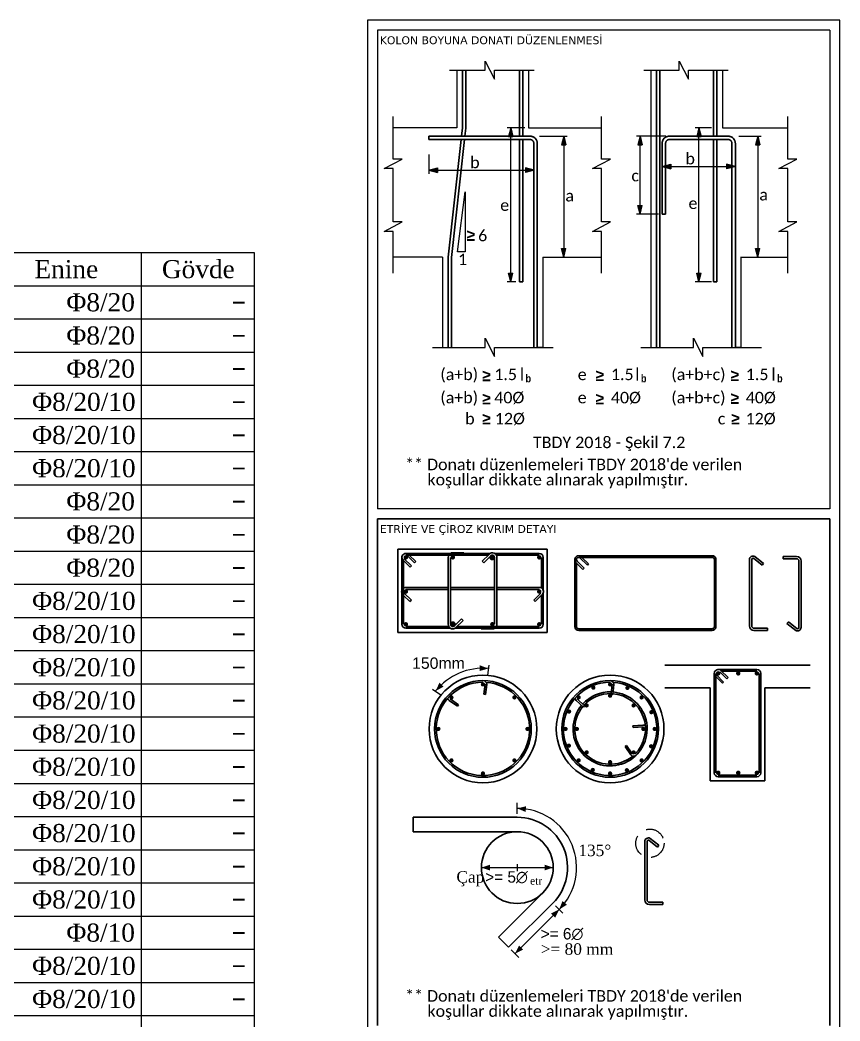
# Model space of a CAD drawing. Header units: millimetres. Extents: x 2232 to 85269, y -3593 to 5869.
# Drawn here: x 31099 to 31589, y -2194 to -1597 of the extents above; entities that cross this region are included whole.
import ezdxf

# ---------------------------------------------------------------- set-up
doc = ezdxf.new("R2010")
doc.units = ezdxf.units.MM
doc.linetypes.add('HIDDEN2', pattern=[18.75, 12.5, -6.25])
for name, color, linetype in [('Donatı Metraj Tablosu', 7, 'Continuous'), ('Kolon', 7, 'Continuous'), ('Standart', 7, 'Continuous')]:
    doc.layers.add(name, color=color, linetype=linetype)
doc.styles.add('abadi mt condensed lightbold_1_18', font='', dxfattribs={"height": 0.2})
doc.styles.add('arial_1_18', font='arial.ttf', dxfattribs={"height": 0.2})
doc.styles.add('calibri_1_18', font='calibri.ttf', dxfattribs={"height": 0.2})
doc.styles.add('mistral_1_18', font='MISTRAL.TTF', dxfattribs={"height": 0.2})
doc.styles.add('symbol_1_18', font='symbol.ttf', dxfattribs={"height": 0.2})
doc.styles.add('symbolbold_1_18', font='', dxfattribs={"height": 0.2})
doc.styles.add('times new roman_1_18', font='times.ttf', dxfattribs={"height": 0.2})
doc.styles.add('verdana_1_18', font='verdana.ttf', dxfattribs={"height": 0.2})
doc.styles.get('abadi mt condensed lightbold_1_18').set_extended_font_data('Abadi MT Condensed Light', bold=True)
doc.styles.get('symbolbold_1_18').set_extended_font_data('Symbol', bold=True)

# ---------------------------------------------------------------- blocks, each defined once
blk = doc.blocks.new('IDE212Entity7341')
at = {"layer": 'Donatı Metraj Tablosu', "color": 1, "linetype": 'Continuous', "lineweight": 5}
for points in [[(28798, 774.4), (29138, 774.4)], [(29108, 774.4), (29108, 0)], [(29138, 774.4), (29138, 0)], [(28798, 765.6), (29138, 765.6)], [(28798, 756.8), (29138, 756.8)], [(28798, 748), (29138, 748)], [(28798, 739.2), (29138, 739.2)], [(28798, 730.4), (29138, 730.4)], [(28798, 721.6), (29138, 721.6)], [(28798, 712.8), (29138, 712.8)], [(28798, 704), (29138, 704)], [(28798, 695.2), (29138, 695.2)], [(28798, 686.4), (29138, 686.4)], [(28798, 677.6), (29138, 677.6)], [(28798, 668.8), (29138, 668.8)], [(28798, 660), (29138, 660)], [(28798, 651.2), (29138, 651.2)], [(28798, 642.4), (29138, 642.4)], [(28798, 633.6), (29138, 633.6)], [(28798, 624.8), (29138, 624.8)], [(28798, 616), (29138, 616)], [(28798, 607.2), (29138, 607.2)], [(28798, 598.4), (29138, 598.4)], [(28798, 589.6), (29138, 589.6)], [(28798, 580.8), (29138, 580.8)], [(28798, 572), (29138, 572)]]:
    blk.add_lwpolyline(points, dxfattribs=at)
for s, style, p in [('Gövde', 'times new roman_1_18', (29113.54, 767.6)), ('Enine', 'times new roman_1_18', (29079.72, 767.6)), ('Φ8/20', 'times new roman_1_18', (29088.19, 758.8)), ('-', 'symbol_1_18', (29132.1, 758.8)), ('Φ8/20', 'times new roman_1_18', (29088.19, 750)), ('-', 'symbol_1_18', (29132.1, 750)), ('Φ8/20', 'times new roman_1_18', (29088.19, 741.2)), ('-', 'symbol_1_18', (29132.1, 741.2)), ('Φ8/20/10', 'times new roman_1_18', (29079.11, 732.4)), ('-', 'symbol_1_18', (29132.1, 732.4)), ('Φ8/20/10', 'times new roman_1_18', (29079.11, 723.6)), ('-', 'symbol_1_18', (29132.1, 723.6)), ('Φ8/20/10', 'times new roman_1_18', (29079.11, 714.8)), ('-', 'symbol_1_18', (29132.1, 714.8)), ('Φ8/20', 'times new roman_1_18', (29088.19, 706)), ('-', 'symbol_1_18', (29132.1, 706)), ('Φ8/20', 'times new roman_1_18', (29088.19, 697.2)), ('-', 'symbol_1_18', (29132.1, 697.2)), ('Φ8/20', 'times new roman_1_18', (29088.19, 688.4)), ('-', 'symbol_1_18', (29132.1, 688.4)), ('Φ8/20/10', 'times new roman_1_18', (29079.11, 679.6)), ('-', 'symbol_1_18', (29132.1, 679.6)), ('Φ8/20/10', 'times new roman_1_18', (29079.11, 670.8)), ('-', 'symbol_1_18', (29132.1, 670.8)), ('Φ8/20/10', 'times new roman_1_18', (29079.11, 662)), ('-', 'symbol_1_18', (29132.1, 662)), ('Φ8/20/10', 'times new roman_1_18', (29079.11, 653.2)), ('-', 'symbol_1_18', (29132.1, 653.2)), ('Φ8/20/10', 'times new roman_1_18', (29079.11, 644.4)), ('-', 'symbol_1_18', (29132.1, 644.4)), ('Φ8/20/10', 'times new roman_1_18', (29079.11, 635.6)), ('-', 'symbol_1_18', (29132.1, 635.6)), ('Φ8/20/10', 'times new roman_1_18', (29079.11, 626.8)), ('-', 'symbol_1_18', (29132.1, 626.8)), ('Φ8/20/10', 'times new roman_1_18', (29079.11, 618)), ('-', 'symbol_1_18', (29132.1, 618)), ('Φ8/20/10', 'times new roman_1_18', (29079.11, 609.2)), ('-', 'symbol_1_18', (29132.1, 609.2)), ('Φ8/20/10', 'times new roman_1_18', (29079.11, 600.4)), ('-', 'symbol_1_18', (29132.1, 600.4)), ('Φ8/10', 'times new roman_1_18', (29088.19, 591.6)), ('-', 'symbol_1_18', (29132.1, 591.6)), ('Φ8/20/10', 'times new roman_1_18', (29079.11, 582.8)), ('-', 'symbol_1_18', (29132.1, 582.8)), ('Φ8/20/10', 'times new roman_1_18', (29079.11, 574)), ('-', 'symbol_1_18', (29132.1, 574))]:
    blk.add_text(s, height=4.8, dxfattribs=dict(at, style=style)).set_placement(p)

msp = doc.modelspace()

# ---------------------------------------------------------------- hatches: boundary and pattern name
at = {"layer": 'Standart', "linetype": 'Continuous', "lineweight": 5}
for points in [[(31392.22, -1660.96), (31390.88, -1666.14), (31393.56, -1666.14)], [(31423.83, -1665.88), (31422.49, -1671.06), (31425.17, -1671.06)], [(31469.44, -1665.88), (31468.1, -1671.06), (31470.78, -1671.06)], [(31504.56, -1660.96), (31503.22, -1666.14), (31505.9, -1666.14)], [(31539.66, -1665.88), (31538.31, -1671.06), (31541, -1671.06)], [(31482.64, -1683.96), (31487.82, -1682.62), (31487.82, -1685.3)], [(31526.3, -1683.96), (31521.12, -1682.62), (31521.12, -1685.3)], [(31343.3, -1686.23), (31348.48, -1684.89), (31348.48, -1687.57)], [(31406.2, -1686.23), (31401.02, -1684.89), (31401.02, -1687.57)], [(31469.44, -1712.46), (31468.1, -1707.28), (31470.78, -1707.28)], [(31423.83, -1738.11), (31422.49, -1732.93), (31425.17, -1732.93)], [(31539.66, -1738.11), (31538.31, -1732.93), (31541, -1732.93)], [(31392.22, -1752.84), (31390.88, -1747.66), (31393.56, -1747.66)], [(31504.56, -1752.84), (31503.22, -1747.66), (31505.9, -1747.66)], [(31373.78, -1981.69), (31373.94, -1985.03), (31373.64, -1985.12)], [(31373.78, -1981.69), (31378.85, -1983.62), (31373.94, -1985.03)], [(31352.17, -1994.43), (31347.4, -1997.01), (31349.54, -1992.37)], [(31352.17, -1994.43), (31349.54, -1992.37), (31349.67, -1992.09)], [(31401.12, -2069.23), (31396.14, -2067.08), (31401.12, -2065.89)], [(31401.12, -2069.23), (31401.12, -2065.89), (31401.41, -2065.82)], [(31379.86, -2104.15), (31374.71, -2102.43), (31379.86, -2100.72)], [(31412.43, -2104.15), (31412.43, -2100.72), (31417.57, -2102.43)], [(31423.14, -2126.21), (31421.14, -2127.44), (31423.14, -2122.39)], [(31423.14, -2126.21), (31423.14, -2122.39), (31425.76, -2124.6)], [(31418.72, -2132.28), (31416.29, -2129.86), (31418.72, -2128.65)], [(31418.72, -2132.28), (31418.72, -2128.65), (31421.14, -2127.44)], [(31397.2, -2152.59), (31394.78, -2153.8), (31397.2, -2148.95)], [(31397.2, -2152.59), (31397.2, -2148.95), (31399.63, -2151.38)]]:
    msp.add_hatch(color=1, dxfattribs=at).paths.add_polyline_path(points)
at = {"layer": 'Standart', "linetype": 'Continuous', "lineweight": -3}
h = msp.add_hatch(color=159, dxfattribs=at)
edge = h.paths.add_edge_path(flags=0)
edge.add_arc((31329.64, -1917.28), 1.34, 0, 360)
h = msp.add_hatch(color=159, dxfattribs=at)
edge = h.paths.add_edge_path(flags=0)
edge.add_arc((31357.64, -1917.28), 1.34, 0, 360)
h = msp.add_hatch(color=159, dxfattribs=at)
edge = h.paths.add_edge_path(flags=0)
edge.add_arc((31381.26, -1917.28), 1.34, 0, 360)
h = msp.add_hatch(color=159, dxfattribs=at)
edge = h.paths.add_edge_path(flags=0)
edge.add_arc((31409.26, -1917.28), 1.34, 0, 360)
h = msp.add_hatch(color=159, dxfattribs=at)
edge = h.paths.add_edge_path(flags=0)
edge.add_arc((31329.64, -1937.7), 1.34, 0, 360)
h = msp.add_hatch(color=159, dxfattribs=at)
edge = h.paths.add_edge_path(flags=0)
edge.add_arc((31409.26, -1937.7), 1.34, 0, 360)
h = msp.add_hatch(color=159, dxfattribs=at)
edge = h.paths.add_edge_path(flags=0)
edge.add_arc((31329.64, -1957.23), 1.34, 0, 360)
h = msp.add_hatch(color=159, dxfattribs=at)
edge = h.paths.add_edge_path(flags=0)
edge.add_arc((31357.64, -1957.23), 1.34, 0, 360)
h = msp.add_hatch(color=159, dxfattribs=at)
edge = h.paths.add_edge_path(flags=0)
edge.add_arc((31381.26, -1957.23), 1.34, 0, 360)
h = msp.add_hatch(color=159, dxfattribs=at)
edge = h.paths.add_edge_path(flags=0)
edge.add_arc((31409.26, -1957.23), 1.34, 0, 360)
h = msp.add_hatch(color=159, dxfattribs=at)
edge = h.paths.add_edge_path(flags=0)
edge.add_arc((31516.07, -1986.51), 1.34, 0, 360)
h = msp.add_hatch(color=159, dxfattribs=at)
edge = h.paths.add_edge_path(flags=0)
edge.add_arc((31528.05, -1986.51), 1.34, 0, 360)
h = msp.add_hatch(color=159, dxfattribs=at)
edge = h.paths.add_edge_path(flags=0)
edge.add_arc((31539.15, -1986.51), 1.34, 0, 360)
h = msp.add_hatch(color=159, dxfattribs=at)
edge = h.paths.add_edge_path(flags=0)
edge.add_arc((31375.63, -1993.09), 1.27, 0, 360)
h = msp.add_hatch(color=159, dxfattribs=at)
edge = h.paths.add_edge_path(flags=0)
edge.add_arc((31441.56, -1995.04), 1.27, 0, 360)
h = msp.add_hatch(color=159, dxfattribs=at)
edge = h.paths.add_edge_path(flags=0)
edge.add_arc((31451.55, -1993.09), 1.27, 0, 360)
h = msp.add_hatch(color=159, dxfattribs=at)
edge = h.paths.add_edge_path(flags=0)
edge.add_arc((31461.9, -1995.19), 1.27, 0, 360)
h = msp.add_hatch(color=159, dxfattribs=at)
edge = h.paths.add_edge_path(flags=0)
edge.add_arc((31356.84, -2000.88), 1.27, 0, 360)
h = msp.add_hatch(color=159, dxfattribs=at)
edge = h.paths.add_edge_path(flags=0)
edge.add_arc((31394.43, -2000.88), 1.27, 0, 360)
h = msp.add_hatch(color=159, dxfattribs=at)
edge = h.paths.add_edge_path(flags=0)
edge.add_arc((31432.76, -2000.88), 1.27, 0, 360)
h = msp.add_hatch(color=159, dxfattribs=at)
edge = h.paths.add_edge_path(flags=0)
edge.add_arc((31451.55, -1999.84), 1.27, 0, 360)
h = msp.add_hatch(color=159, dxfattribs=at)
edge = h.paths.add_edge_path(flags=0)
edge.add_arc((31470.34, -2000.88), 1.27, 0, 360)
h = msp.add_hatch(color=159, dxfattribs=at)
edge = h.paths.add_edge_path(flags=0)
edge.add_arc((31437.53, -2005.65), 1.27, 0, 360)
h = msp.add_hatch(color=159, dxfattribs=at)
edge = h.paths.add_edge_path(flags=0)
edge.add_arc((31465.57, -2005.65), 1.27, 0, 360)
h = msp.add_hatch(color=159, dxfattribs=at)
edge = h.paths.add_edge_path(flags=0)
edge.add_arc((31427.07, -2009.32), 1.27, 0, 360)
h = msp.add_hatch(color=159, dxfattribs=at)
edge = h.paths.add_edge_path(flags=0)
edge.add_arc((31476.18, -2009.68), 1.27, 0, 360)
h = msp.add_hatch(color=159, dxfattribs=at)
edge = h.paths.add_edge_path(flags=0)
edge.add_arc((31349.05, -2019.67), 1.27, 0, 360)
h = msp.add_hatch(color=159, dxfattribs=at)
edge = h.paths.add_edge_path(flags=0)
edge.add_arc((31402.21, -2019.67), 1.27, 0, 360)
h = msp.add_hatch(color=159, dxfattribs=at)
edge = h.paths.add_edge_path(flags=0)
edge.add_arc((31424.97, -2019.67), 1.27, 0, 360)
h = msp.add_hatch(color=159, dxfattribs=at)
edge = h.paths.add_edge_path(flags=0)
edge.add_arc((31431.73, -2019.67), 1.27, 0, 360)
h = msp.add_hatch(color=159, dxfattribs=at)
edge = h.paths.add_edge_path(flags=0)
edge.add_arc((31471.38, -2019.67), 1.27, 0, 360)
h = msp.add_hatch(color=159, dxfattribs=at)
edge = h.paths.add_edge_path(flags=0)
edge.add_arc((31478.13, -2019.67), 1.27, 0, 360)
h = msp.add_hatch(color=159, dxfattribs=at)
edge = h.paths.add_edge_path(flags=0)
edge.add_arc((31426.92, -2029.66), 1.27, 0, 360)
h = msp.add_hatch(color=159, dxfattribs=at)
edge = h.paths.add_edge_path(flags=0)
edge.add_arc((31476.03, -2030.02), 1.27, 0, 360)
h = msp.add_hatch(color=159, dxfattribs=at)
edge = h.paths.add_edge_path(flags=0)
edge.add_arc((31437.53, -2033.69), 1.27, 0, 360)
h = msp.add_hatch(color=159, dxfattribs=at)
edge = h.paths.add_edge_path(flags=0)
edge.add_arc((31465.57, -2033.69), 1.27, 0, 360)
h = msp.add_hatch(color=159, dxfattribs=at)
edge = h.paths.add_edge_path(flags=0)
edge.add_arc((31356.84, -2038.46), 1.27, 0, 360)
h = msp.add_hatch(color=159, dxfattribs=at)
edge = h.paths.add_edge_path(flags=0)
edge.add_arc((31394.43, -2038.46), 1.27, 0, 360)
h = msp.add_hatch(color=159, dxfattribs=at)
edge = h.paths.add_edge_path(flags=0)
edge.add_arc((31432.76, -2038.46), 1.27, 0, 360)
h = msp.add_hatch(color=159, dxfattribs=at)
edge = h.paths.add_edge_path(flags=0)
edge.add_arc((31441.2, -2044.15), 1.27, 0, 360)
h = msp.add_hatch(color=159, dxfattribs=at)
edge = h.paths.add_edge_path(flags=0)
edge.add_arc((31451.55, -2039.49), 1.27, 0, 360)
h = msp.add_hatch(color=159, dxfattribs=at)
edge = h.paths.add_edge_path(flags=0)
edge.add_arc((31461.54, -2044.3), 1.27, 0, 360)
h = msp.add_hatch(color=159, dxfattribs=at)
edge = h.paths.add_edge_path(flags=0)
edge.add_arc((31470.34, -2038.46), 1.27, 0, 360)
h = msp.add_hatch(color=159, dxfattribs=at)
edge = h.paths.add_edge_path(flags=0)
edge.add_arc((31375.63, -2046.25), 1.27, 0, 360)
h = msp.add_hatch(color=159, dxfattribs=at)
edge = h.paths.add_edge_path(flags=0)
edge.add_arc((31451.55, -2046.25), 1.27, 0, 360)
h = msp.add_hatch(color=159, dxfattribs=at)
edge = h.paths.add_edge_path(flags=0)
edge.add_arc((31516.07, -2045.88), 1.34, 0, 360)
h = msp.add_hatch(color=159, dxfattribs=at)
edge = h.paths.add_edge_path(flags=0)
edge.add_arc((31528.05, -2045.88), 1.34, 0, 360)
h = msp.add_hatch(color=159, dxfattribs=at)
edge = h.paths.add_edge_path(flags=0)
edge.add_arc((31539.15, -2045.88), 1.34, 0, 360)

# ---------------------------------------------------------------- linework, layer by layer
at = {"layer": 'Kolon', "color": 33, "linetype": 'Continuous', "lineweight": -3}
for centre in [(31375.63, -2019.67), (31451.55, -2019.67)]:
    msp.add_circle(centre, 32.15, dxfattribs=at)
at = {"layer": 'Kolon', "color": 1, "linetype": 'Continuous', "lineweight": 5}
msp.add_arc((31375.63, -2019.67), 36.2, 84.89485, 141.24714, dxfattribs=at)
at = {"layer": 'Standart', "color": 250, "linetype": 'Continuous', "lineweight": 5}
for points in [[(31588.76, -1596.57), (31306.76, -1596.57)], [(31306.76, -1596.57), (31306.76, -3441)], [(31588.76, -3441), (31588.76, -1596.57)], [(31312.76, -1602.57), (31312.76, -1888.26)], [(31582.76, -1602.57), (31312.76, -1602.57)], [(31582.76, -1602.57), (31582.76, -1888.26)], [(31582.76, -1888.26), (31312.76, -1888.26)]]:
    msp.add_lwpolyline(points, dxfattribs=at)
at = {"layer": 'Standart', "color": 1, "linetype": 'Continuous', "lineweight": 5}
for points in [[(31376.97, -1626.45), (31376.97, -1621.05)], [(31376.97, -1621.05), (31382.59, -1631.85)], [(31492.79, -1626.45), (31492.79, -1621.05)], [(31492.79, -1621.05), (31498.42, -1631.85)], [(31355.76, -1626.45), (31376.97, -1626.45)], [(31382.59, -1631.85), (31382.59, -1626.45)], [(31382.59, -1626.45), (31406.23, -1626.45)], [(31471.59, -1626.45), (31492.79, -1626.45)], [(31498.42, -1631.85), (31498.42, -1626.45)], [(31498.42, -1626.45), (31522.06, -1626.45)], [(31322.06, -1679.59), (31322.06, -1654.14)], [(31446.35, -1679.59), (31446.35, -1654.14)], [(31557.68, -1679.59), (31557.68, -1654.14)], [(31400.7, -1660.96), (31390.07, -1660.96)], [(31392.22, -1660.96), (31390.88, -1666.14)], [(31390.88, -1666.14), (31393.56, -1666.14)], [(31392.22, -1752.84), (31392.22, -1660.96)], [(31392.22, -1660.96), (31393.56, -1666.14)], [(31409.45, -1665.88), (31425.97, -1665.88)], [(31423.83, -1665.88), (31422.49, -1671.06)], [(31423.83, -1665.88), (31423.83, -1738.11)], [(31423.83, -1665.88), (31425.17, -1671.06)], [(31484.78, -1665.88), (31467.3, -1665.88)], [(31469.44, -1665.88), (31468.1, -1671.06)], [(31469.44, -1712.46), (31469.44, -1665.88)], [(31469.44, -1665.88), (31470.78, -1671.06)], [(31512.11, -1660.96), (31502.41, -1660.96)], [(31504.56, -1660.96), (31503.22, -1666.14)], [(31503.22, -1666.14), (31505.9, -1666.14)], [(31504.56, -1752.84), (31504.56, -1660.96)], [(31504.56, -1660.96), (31505.9, -1666.14)], [(31528.45, -1665.88), (31541.8, -1665.88)], [(31539.66, -1665.88), (31538.31, -1671.06)], [(31539.66, -1665.88), (31539.66, -1738.11)], [(31539.66, -1665.88), (31541, -1671.06)], [(31408.04, -1672.31), (31408.04, -1688.37)], [(31422.49, -1671.06), (31425.17, -1671.06)], [(31468.1, -1671.06), (31470.78, -1671.06)], [(31482.64, -1672.31), (31482.64, -1686.1)], [(31526.3, -1672.31), (31526.3, -1686.1)], [(31538.31, -1671.06), (31541, -1671.06)], [(31343.3, -1676.88), (31343.3, -1688.37)], [(31316.66, -1685.21), (31327.46, -1679.59)], [(31327.46, -1679.59), (31322.06, -1679.59)], [(31440.95, -1685.21), (31451.75, -1679.59)], [(31451.75, -1679.59), (31446.35, -1679.59)], [(31482.64, -1683.96), (31487.82, -1682.62)], [(31482.64, -1683.96), (31526.3, -1683.96)], [(31482.64, -1683.96), (31487.82, -1685.3)], [(31487.82, -1682.62), (31487.82, -1685.3)], [(31526.3, -1683.96), (31521.12, -1682.62)], [(31521.12, -1682.62), (31521.12, -1685.3)], [(31526.3, -1683.96), (31521.12, -1685.3)], [(31552.28, -1685.21), (31563.08, -1679.59)], [(31563.08, -1679.59), (31557.68, -1679.59)], [(31322.06, -1685.21), (31316.66, -1685.21)], [(31322.06, -1717.09), (31322.06, -1685.21)], [(31343.3, -1686.23), (31348.48, -1684.89)], [(31343.3, -1686.23), (31406.2, -1686.23)], [(31343.3, -1686.23), (31348.48, -1687.57)], [(31348.48, -1684.89), (31348.48, -1687.57)], [(31406.2, -1686.23), (31401.02, -1684.89)], [(31401.02, -1684.89), (31401.02, -1687.57)], [(31406.2, -1686.23), (31401.02, -1687.57)], [(31446.35, -1685.21), (31440.95, -1685.21)], [(31446.35, -1717.09), (31446.35, -1685.21)], [(31557.68, -1685.21), (31552.28, -1685.21)], [(31557.68, -1717.09), (31557.68, -1685.21)], [(31469.44, -1712.46), (31468.1, -1707.28)], [(31468.1, -1707.28), (31470.78, -1707.28)], [(31469.44, -1712.46), (31470.78, -1707.28)], [(31480.5, -1712.46), (31467.3, -1712.46)], [(31316.66, -1722.71), (31327.46, -1717.09)], [(31327.46, -1717.09), (31322.06, -1717.09)], [(31440.95, -1722.71), (31451.75, -1717.09)], [(31451.75, -1717.09), (31446.35, -1717.09)], [(31552.28, -1722.71), (31563.08, -1717.09)], [(31563.08, -1717.09), (31557.68, -1717.09)], [(31322.06, -1722.71), (31316.66, -1722.71)], [(31322.06, -1747.68), (31322.06, -1722.71)], [(31446.35, -1722.71), (31440.95, -1722.71)], [(31446.35, -1747.68), (31446.35, -1722.71)], [(31557.68, -1722.71), (31552.28, -1722.71)], [(31557.68, -1747.68), (31557.68, -1722.71)], [(31413.56, -1738.11), (31425.97, -1738.11)], [(31423.83, -1738.11), (31422.49, -1732.93)], [(31422.49, -1732.93), (31425.17, -1732.93)], [(31423.83, -1738.11), (31425.17, -1732.93)], [(31529.38, -1738.11), (31541.8, -1738.11)], [(31539.66, -1738.11), (31538.31, -1732.93)], [(31538.31, -1732.93), (31541, -1732.93)], [(31539.66, -1738.11), (31541, -1732.93)], [(31392.22, -1752.84), (31390.88, -1747.66)], [(31390.88, -1747.66), (31393.56, -1747.66)], [(31392.22, -1752.84), (31393.56, -1747.66)], [(31504.56, -1752.84), (31503.22, -1747.66)], [(31503.22, -1747.66), (31505.9, -1747.66)], [(31504.56, -1752.84), (31505.9, -1747.66)], [(31395.18, -1752.84), (31390.07, -1752.84)], [(31512.11, -1752.84), (31502.41, -1752.84)], [(31345.47, -1791.94), (31376.97, -1791.94)], [(31376.97, -1791.94), (31376.97, -1786.54)], [(31376.97, -1786.54), (31382.59, -1797.34)], [(31382.59, -1797.34), (31382.59, -1791.94)], [(31382.59, -1791.94), (31417.59, -1791.94)], [(31411.41, -1791.94), (31408.04, -1791.94)], [(31469.87, -1791.94), (31501.36, -1791.94)], [(31501.36, -1791.94), (31501.36, -1786.54)], [(31501.36, -1786.54), (31506.99, -1797.34)], [(31506.99, -1797.34), (31506.99, -1791.94)], [(31506.99, -1791.94), (31541.99, -1791.94)], [(31529.67, -1791.94), (31526.3, -1791.94)], [(31379.07, -1981.54), (31378.43, -1987.58)], [(31345.56, -1995.85), (31350.51, -1999.36)], [(31396.14, -2070.29), (31396.14, -2063.86)], [(31374.71, -2102.43), (31417.57, -2102.43)], [(31396.14, -2100.29), (31396.14, -2104.58)], [(31418.87, -2125.16), (31423.42, -2129.71)], [(31421.14, -2127.44), (31394.78, -2153.8)], [(31392.5, -2151.53), (31397.05, -2156.07)]]:
    msp.add_lwpolyline(points, dxfattribs=at)
at = {"layer": 'Standart', "color": 5, "linetype": 'Continuous', "lineweight": 5}
for points in [[(31359.99, -1626.45), (31359.99, -1660.96)], [(31402.84, -1626.45), (31402.84, -1660.96)], [(31475.81, -1626.45), (31475.81, -1791.94)], [(31518.67, -1626.45), (31518.67, -1660.96)], [(31359.99, -1660.96), (31322.06, -1660.96)], [(31402.84, -1660.96), (31446.35, -1660.96)], [(31518.67, -1660.96), (31557.68, -1660.96)], [(31360.43, -1734.87), (31364.97, -1699.2)], [(31364.97, -1699.2), (31364.97, -1734.87)], [(31351.41, -1738.11), (31322.06, -1738.11)], [(31351.41, -1738.11), (31351.41, -1791.94)], [(31364.97, -1734.87), (31360.43, -1734.87)], [(31411.41, -1738.11), (31411.41, -1791.94)], [(31411.41, -1738.11), (31446.35, -1738.11)], [(31529.67, -1738.11), (31529.67, -1791.94)], [(31529.67, -1738.11), (31557.68, -1738.11)]]:
    msp.add_lwpolyline(points, dxfattribs=at)
at = {"layer": 'Standart', "color": 159, "linetype": 'Continuous', "lineweight": -3}
for points in [[(31363.36, -1626.45), (31363.36, -1660.96)], [(31365.38, -1626.45), (31365.38, -1661.08)], [(31397.45, -1626.45), (31397.45, -1665.88)], [(31399.47, -1626.45), (31399.47, -1665.88)], [(31399.47, -1626.45), (31399.47, -1665.88)], [(31479.18, -1791.94), (31479.18, -1626.45)], [(31479.18, -1626.45), (31479.18, -1791.94)], [(31481.21, -1791.94), (31481.21, -1626.45)], [(31513.27, -1626.45), (31513.27, -1665.88)], [(31515.3, -1626.45), (31515.3, -1665.88)], [(31343.3, -1665.88), (31403.75, -1665.88)], [(31363.36, -1660.96), (31362.81, -1665.88)], [(31365.38, -1661.08), (31364.85, -1665.88)], [(31403.75, -1665.88), (31404.09, -1665.89)], [(31404.09, -1665.89), (31404.42, -1665.93)], [(31404.42, -1665.93), (31404.75, -1666)], [(31404.75, -1666), (31405.08, -1666.09)], [(31405.08, -1666.09), (31405.39, -1666.21)], [(31405.39, -1666.21), (31405.7, -1666.35)], [(31405.7, -1666.35), (31405.99, -1666.51)], [(31405.99, -1666.51), (31406.27, -1666.7)], [(31406.27, -1666.7), (31406.54, -1666.91)], [(31484.14, -1666.91), (31484.41, -1666.7)], [(31484.41, -1666.7), (31484.69, -1666.51)], [(31484.69, -1666.51), (31484.98, -1666.35)], [(31484.98, -1666.35), (31485.29, -1666.21)], [(31485.29, -1666.21), (31485.6, -1666.09)], [(31485.6, -1666.09), (31485.93, -1666)], [(31485.93, -1666), (31486.26, -1665.93)], [(31486.26, -1665.93), (31486.59, -1665.89)], [(31486.59, -1665.89), (31486.93, -1665.88)], [(31486.93, -1665.88), (31522.01, -1665.88)], [(31522.01, -1665.88), (31522.35, -1665.89)], [(31522.35, -1665.89), (31522.68, -1665.93)], [(31522.68, -1665.93), (31523.01, -1666)], [(31523.01, -1666), (31523.34, -1666.09)], [(31523.34, -1666.09), (31523.65, -1666.21)], [(31523.65, -1666.21), (31523.96, -1666.35)], [(31523.96, -1666.35), (31524.25, -1666.51)], [(31524.25, -1666.51), (31524.53, -1666.7)], [(31524.53, -1666.7), (31524.8, -1666.91)], [(31343.3, -1667.9), (31403.75, -1667.9)], [(31362.59, -1667.9), (31354.79, -1738.11)], [(31364.62, -1667.9), (31356.81, -1738.22)], [(31397.45, -1752.84), (31397.45, -1667.9)], [(31399.47, -1752.84), (31399.47, -1667.9)], [(31399.47, -1667.9), (31399.47, -1752.84)], [(31403.75, -1667.9), (31403.93, -1667.91)], [(31403.93, -1667.91), (31404.11, -1667.93)], [(31404.11, -1667.93), (31404.28, -1667.97)], [(31404.28, -1667.97), (31404.45, -1668.01)], [(31404.45, -1668.01), (31404.62, -1668.08)], [(31404.62, -1668.08), (31404.78, -1668.15)], [(31404.78, -1668.15), (31404.94, -1668.24)], [(31404.94, -1668.24), (31405.08, -1668.34)], [(31405.08, -1668.34), (31405.22, -1668.45)], [(31405.22, -1668.45), (31405.35, -1668.57)], [(31405.35, -1668.57), (31405.47, -1668.7)], [(31405.47, -1668.7), (31405.58, -1668.84)], [(31405.58, -1668.84), (31405.68, -1668.98)], [(31405.68, -1668.98), (31405.77, -1669.14)], [(31405.77, -1669.14), (31405.84, -1669.3)], [(31405.84, -1669.3), (31405.9, -1669.47)], [(31405.9, -1669.47), (31405.95, -1669.64)], [(31405.95, -1669.64), (31405.99, -1669.81)], [(31405.99, -1669.81), (31406.01, -1669.99)], [(31406.01, -1669.99), (31406.01, -1670.16)], [(31406.01, -1670.16), (31406.01, -1791.94)], [(31406.54, -1666.91), (31406.78, -1667.13)], [(31406.78, -1667.13), (31407.01, -1667.38)], [(31407.01, -1667.38), (31407.22, -1667.65)], [(31407.22, -1667.65), (31407.41, -1667.93)], [(31407.41, -1667.93), (31407.57, -1668.22)], [(31407.57, -1668.22), (31407.71, -1668.52)], [(31407.71, -1668.52), (31407.83, -1668.84)], [(31407.83, -1668.84), (31407.92, -1669.16)], [(31407.92, -1669.16), (31407.99, -1669.49)], [(31407.99, -1669.49), (31408.03, -1669.83)], [(31408.03, -1669.83), (31408.04, -1670.16)], [(31408.04, -1670.16), (31408.04, -1791.94)], [(31482.64, -1670.16), (31482.66, -1669.83)], [(31482.64, -1712.46), (31482.64, -1670.16)], [(31482.66, -1669.83), (31482.69, -1669.49)], [(31482.69, -1669.49), (31482.76, -1669.16)], [(31482.76, -1669.16), (31482.85, -1668.84)], [(31482.85, -1668.84), (31482.97, -1668.52)], [(31482.97, -1668.52), (31483.11, -1668.22)], [(31483.11, -1668.22), (31483.27, -1667.93)], [(31483.27, -1667.93), (31483.46, -1667.65)], [(31483.46, -1667.65), (31483.67, -1667.38)], [(31483.67, -1667.38), (31483.9, -1667.13)], [(31483.9, -1667.13), (31484.14, -1666.91)], [(31484.67, -1669.99), (31484.69, -1669.81)], [(31484.67, -1670.16), (31484.67, -1669.99)], [(31484.67, -1712.46), (31484.67, -1670.16)], [(31484.69, -1669.81), (31484.73, -1669.64)], [(31484.73, -1669.64), (31484.78, -1669.47)], [(31484.78, -1669.47), (31484.84, -1669.3)], [(31484.84, -1669.3), (31484.91, -1669.14)], [(31484.91, -1669.14), (31485, -1668.98)], [(31485, -1668.98), (31485.1, -1668.84)], [(31485.1, -1668.84), (31485.21, -1668.7)], [(31485.21, -1668.7), (31485.33, -1668.57)], [(31485.33, -1668.57), (31485.46, -1668.45)], [(31485.46, -1668.45), (31485.6, -1668.34)], [(31485.6, -1668.34), (31485.75, -1668.24)], [(31485.75, -1668.24), (31485.9, -1668.15)], [(31485.9, -1668.15), (31486.06, -1668.08)], [(31486.06, -1668.08), (31486.23, -1668.01)], [(31486.23, -1668.01), (31486.4, -1667.97)], [(31486.4, -1667.97), (31486.57, -1667.93)], [(31486.57, -1667.93), (31486.75, -1667.91)], [(31486.75, -1667.91), (31486.93, -1667.9)], [(31486.93, -1667.9), (31522.01, -1667.9)], [(31513.27, -1752.84), (31513.27, -1667.9)], [(31515.3, -1752.84), (31515.3, -1667.9)], [(31522.01, -1667.9), (31522.19, -1667.91)], [(31522.19, -1667.91), (31522.37, -1667.93)], [(31522.37, -1667.93), (31522.54, -1667.97)], [(31522.54, -1667.97), (31522.71, -1668.01)], [(31522.71, -1668.01), (31522.88, -1668.08)], [(31522.88, -1668.08), (31523.04, -1668.15)], [(31523.04, -1668.15), (31523.2, -1668.24)], [(31523.2, -1668.24), (31523.34, -1668.34)], [(31523.34, -1668.34), (31523.48, -1668.45)], [(31523.48, -1668.45), (31523.61, -1668.57)], [(31523.61, -1668.57), (31523.73, -1668.7)], [(31523.73, -1668.7), (31523.84, -1668.84)], [(31523.84, -1668.84), (31523.94, -1668.98)], [(31523.94, -1668.98), (31524.03, -1669.14)], [(31524.03, -1669.14), (31524.1, -1669.3)], [(31524.1, -1669.3), (31524.16, -1669.47)], [(31524.16, -1669.47), (31524.21, -1669.64)], [(31524.21, -1669.64), (31524.25, -1669.81)], [(31524.25, -1669.81), (31524.27, -1669.99)], [(31524.27, -1669.99), (31524.27, -1670.16)], [(31524.27, -1670.16), (31524.27, -1791.94)], [(31524.8, -1666.91), (31525.04, -1667.13)], [(31525.04, -1667.13), (31525.27, -1667.38)], [(31525.27, -1667.38), (31525.48, -1667.65)], [(31525.48, -1667.65), (31525.67, -1667.93)], [(31525.67, -1667.93), (31525.83, -1668.22)], [(31525.83, -1668.22), (31525.97, -1668.52)], [(31525.97, -1668.52), (31526.09, -1668.84)], [(31526.09, -1668.84), (31526.18, -1669.16)], [(31526.18, -1669.16), (31526.25, -1669.49)], [(31526.25, -1669.49), (31526.29, -1669.83)], [(31526.29, -1669.83), (31526.3, -1670.16)], [(31526.3, -1670.16), (31526.3, -1791.94)], [(31354.79, -1738.11), (31354.79, -1791.94)], [(31356.81, -1738.22), (31356.81, -1791.94)], [(31327.31, -1957.23), (31327.31, -1917.28)], [(31329.64, -1914.94), (31379.92, -1914.94)], [(31329.64, -1915.94), (31378.83, -1915.94)], [(31334.8, -1920.54), (31330.59, -1916.33)], [(31335.5, -1919.83), (31331.6, -1915.94)], [(31354.91, -1957.23), (31354.91, -1917.28)], [(31356.3, -1957.23), (31356.3, -1917.28)], [(31357.64, -1914.55), (31364.33, -1914.55)], [(31364.33, -1914.55), (31364.33, -1914.94)], [(31375.13, -1919.55), (31379.27, -1915.51)], [(31376.11, -1920.54), (31380.32, -1916.33)], [(31382.6, -1917.28), (31382.6, -1957.23)], [(31409.26, -1914.94), (31382.68, -1914.94)], [(31383.64, -1915.94), (31409.26, -1915.94)], [(31383.99, -1917.28), (31383.99, -1957.23)], [(31410.6, -1917.28), (31410.6, -1935.56)], [(31411.59, -1917.28), (31411.59, -1936.72)], [(31432.8, -1916.28), (31512.42, -1916.28)], [(31432.8, -1917.28), (31512.42, -1917.28)], [(31433.36, -1917.28), (31437.96, -1921.87)], [(31438.66, -1921.17), (31434.76, -1917.28)], [(31332.2, -1923.13), (31328, -1918.92)], [(31328.3, -1957.23), (31328.3, -1919.23)], [(31332.9, -1922.43), (31328.7, -1918.22)], [(31332.2, -1923.13), (31332.9, -1922.43)], [(31335.5, -1919.83), (31334.8, -1920.54)], [(31375.13, -1919.55), (31376.11, -1920.54)], [(31430.47, -1958.57), (31430.47, -1918.61)], [(31435.36, -1924.47), (31431.16, -1920.26)], [(31431.47, -1958.57), (31431.47, -1920.57)], [(31436.06, -1923.77), (31431.86, -1919.56)], [(31438.66, -1921.17), (31437.96, -1921.87)], [(31513.76, -1958.57), (31513.76, -1918.61)], [(31514.75, -1958.57), (31514.75, -1918.61)], [(31435.36, -1924.47), (31436.06, -1923.77)], [(31354.91, -1935.17), (31329.64, -1935.17)], [(31382.69, -1935.17), (31356.3, -1935.17)], [(31409.26, -1935.17), (31384.07, -1935.17)], [(31332.06, -1943.69), (31328.3, -1939.94)], [(31332.9, -1942.85), (31328.7, -1938.65)], [(31354.91, -1936.36), (31329.64, -1936.36)], [(31382.69, -1936.36), (31356.3, -1936.36)], [(31409.27, -1936.36), (31384.07, -1936.36)], [(31406, -1942.85), (31410.21, -1938.65)], [(31406.84, -1943.69), (31411.08, -1939.46)], [(31410.6, -1957.23), (31410.6, -1939.94)], [(31411.59, -1957.23), (31411.59, -1938.68)], [(31332.06, -1943.69), (31332.9, -1942.85)], [(31406.84, -1943.69), (31406, -1942.85)], [(31329.64, -1958.57), (31355.26, -1958.57)], [(31362.79, -1953.97), (31358.59, -1958.18)], [(31363.77, -1954.95), (31359.06, -1959.56)], [(31409.26, -1958.57), (31360.07, -1958.57)], [(31363.77, -1954.95), (31362.79, -1953.97)], [(31329.64, -1959.56), (31356.22, -1959.56)], [(31409.26, -1959.56), (31359.06, -1959.56)], [(31374.57, -1959.96), (31374.57, -1959.56)], [(31381.26, -1959.96), (31374.57, -1959.96)], [(31512.42, -1959.91), (31432.8, -1959.91)], [(31512.42, -1960.9), (31432.8, -1960.9)], [(31513.74, -1986.51), (31513.74, -2036.79)], [(31514.73, -1986.51), (31514.73, -2035.7)], [(31518.63, -1992.37), (31514.73, -1988.47)], [(31519.33, -1991.67), (31515.12, -1987.46)], [(31539.15, -1984.18), (31516.07, -1984.18)], [(31521.22, -1989.77), (31517.01, -1985.57)], [(31521.92, -1989.07), (31517.71, -1984.87)], [(31539.15, -1985.18), (31518.02, -1985.18)], [(31521.92, -1989.07), (31521.22, -1989.77)], [(31540.49, -1986.51), (31540.49, -2012.14)], [(31541.48, -1986.51), (31541.48, -2013.1)], [(31376.87, -1992.96), (31376.23, -1999)], [(31377.88, -1993.07), (31377.23, -1999.11)], [(31452.79, -1992.96), (31452.15, -1999)], [(31453.8, -1993.07), (31453.15, -1999.11)], [(31518.63, -1992.37), (31519.33, -1991.67)], [(31376.23, -1999), (31377.23, -1999.11)], [(31452.15, -1999), (31453.15, -1999.11)], [(31355.41, -2002.64), (31360.37, -2006.15)], [(31356, -2001.81), (31360.95, -2005.33)], [(31360.95, -2005.33), (31360.37, -2006.15)], [(31431.33, -2002.64), (31435.64, -2006.71)], [(31431.92, -2001.81), (31436.32, -2005.97)], [(31436.32, -2005.97), (31435.64, -2006.71)], [(31540.49, -2045.88), (31540.49, -2012.14)], [(31541.48, -2045.88), (31541.48, -2013.1)], [(31471.08, -2017.42), (31465.17, -2017.73)], [(31465.23, -2018.74), (31465.17, -2017.73)], [(31471.28, -2018.42), (31465.23, -2018.74)], [(31461.29, -2029.57), (31460.45, -2030.14)], [(31463.87, -2035.16), (31460.45, -2030.14)], [(31464.71, -2034.59), (31461.29, -2029.57)], [(31513.74, -2045.88), (31513.74, -2036.79)], [(31514.73, -2035.7), (31514.73, -2045.88)], [(31516.07, -2047.22), (31538.88, -2047.22)], [(31516.07, -2048.21), (31537.72, -2048.21)], [(31539.15, -2048.21), (31537.47, -2048.21)], [(31539.15, -2047.22), (31538.73, -2047.22)], [(31334, -2072.43), (31396.14, -2072.43)], [(31334, -2081.01), (31396.14, -2081.01)], [(31472.27, -2121.76), (31472.27, -2086.84)], [(31473.62, -2121.76), (31473.62, -2086.84)], [(31479.87, -2090.18), (31474.64, -2086.03)], [(31480.71, -2089.12), (31475.48, -2084.97)], [(31479.87, -2090.18), (31480.71, -2089.12)], [(31384.93, -2143.95), (31411.29, -2117.59)], [(31390.99, -2150.01), (31417.35, -2123.65)], [(31474.97, -2123.11), (31482.99, -2123.11)], [(31474.97, -2124.46), (31482.99, -2124.46)], [(31482.99, -2123.11), (31482.99, -2124.46)], [(31384.93, -2143.95), (31390.99, -2150.01)]]:
    msp.add_lwpolyline(points, dxfattribs=at)
at = {"layer": 'Standart', "color": 8, "linetype": 'Continuous', "lineweight": -3}
for points in [[(31343.3, -1665.88), (31343.3, -1667.9)], [(31482.64, -1712.46), (31484.67, -1712.46)], [(31397.45, -1752.84), (31399.47, -1752.84)], [(31513.27, -1752.84), (31515.3, -1752.84)], [(31543.15, -1920.9), (31537.92, -1916.75)], [(31554.84, -1918.11), (31554.84, -1916.76)], [(31562.86, -1916.76), (31554.84, -1916.76)], [(31534.71, -1958.2), (31534.71, -1918.61)], [(31536.06, -1958.2), (31536.06, -1918.61)], [(31542.31, -1921.95), (31537.08, -1917.81)], [(31542.31, -1921.95), (31543.15, -1920.9)], [(31562.86, -1918.11), (31554.84, -1918.11)], [(31564.21, -1919.46), (31564.21, -1959.05)], [(31565.56, -1919.46), (31565.56, -1959.05)], [(31557.96, -1955.71), (31557.12, -1956.77)], [(31557.12, -1956.77), (31562.36, -1960.91)], [(31557.96, -1955.71), (31563.2, -1959.86)], [(31537.41, -1959.55), (31545.43, -1959.55)], [(31537.41, -1960.9), (31545.43, -1960.9)], [(31545.43, -1959.55), (31545.43, -1960.9)], [(31334, -2072.43), (31334, -2081.01)]]:
    msp.add_lwpolyline(points, dxfattribs=at)
at = {"layer": 'Standart', "color": 254, "linetype": 'Continuous', "lineweight": -3}
for points in [[(31312.76, -1894.26), (31312.76, -2196.73)], [(31582.76, -1894.26), (31312.76, -1894.26)], [(31582.76, -1894.26), (31582.76, -2196.73)]]:
    msp.add_lwpolyline(points, dxfattribs=at)
at = {"layer": 'Standart', "color": 33, "linetype": 'Continuous', "lineweight": -3}
for points in [[(31324.83, -1962.04), (31324.83, -1912.47)], [(31324.83, -1912.47), (31414.07, -1912.47)], [(31414.07, -1912.47), (31414.07, -1962.04)], [(31414.07, -1962.04), (31324.83, -1962.04)], [(31511.26, -1981.71), (31484.26, -1981.71)], [(31570.96, -1981.71), (31511.26, -1981.71)], [(31511.26, -1995.21), (31484.26, -1995.21)], [(31511.26, -1995.21), (31511.26, -2050.69)], [(31543.96, -2050.69), (31543.96, -1995.21)], [(31570.96, -1995.21), (31543.96, -1995.21)], [(31511.26, -2050.69), (31543.96, -2050.69)]]:
    msp.add_lwpolyline(points, dxfattribs=at)
at = {"layer": 'Standart', "color": 159, "linetype": 'Continuous', "lineweight": -3}
for centre, radius in [((31375.63, -2019.67), 28.86), ((31451.55, -2019.67), 28.86), ((31396.14, -2102.43), 21.43)]:
    msp.add_circle(centre, radius, dxfattribs=at)
at = {"layer": 'Standart', "color": 1, "linetype": 'HIDDEN2', "lineweight": 5}
msp.add_circle((31475.3, -2087.92), 8.44, dxfattribs=at)
at = {"layer": 'Standart', "color": 159, "linetype": 'Continuous', "lineweight": -3}
for centre, radius, start, end in [((31329.64, -1917.28), 2.33, 90, 225), ((31357.64, -1917.28), 2.73, 150.59965, 180), ((31357.64, -1917.28), 2.73, 90, 121.29045), ((31381.32, -1917.22), 2.67, 358.76809, 140.28461), ((31381.26, -1917.28), 1.34, 135, 0), ((31381.26, -1917.28), 1.34, 0, 135), ((31409.26, -1917.28), 2.33, 0, 90), ((31432.8, -1918.61), 2.33, 90, 225), ((31432.8, -1918.61), 1.34, 90, 225), ((31512.42, -1918.61), 2.33, 0, 90), ((31512.42, -1918.61), 1.34, 0, 90), ((31329.64, -1937.7), 2.53, 90, 121.96572), ((31409.26, -1937.7), 2.53, 58.03428, 90), ((31409.26, -1937.7), 2.53, 316.04088, 58.02663), ((31329.64, -1937.7), 2.53, 157.15649, 202.84351), ((31329.64, -1957.23), 2.33, 180, 270), ((31357.64, -1957.23), 2.73, 180, 209.40035), ((31357.64, -1957.23), 2.73, 209.40035, 301.29045), ((31357.64, -1957.23), 1.34, 315, 180), ((31357.64, -1957.23), 1.34, 180, 315), ((31381.26, -1957.23), 2.73, 330.59965, 0), ((31409.26, -1957.23), 2.33, 270, 360), ((31432.8, -1958.57), 2.33, 180, 270), ((31432.8, -1958.57), 1.34, 180, 270), ((31512.42, -1958.57), 2.33, 270, 360), ((31512.42, -1958.57), 1.34, 270, 0), ((31381.26, -1957.23), 2.73, 270, 301.29045), ((31516.07, -1986.51), 2.33, 45, 180), ((31539.15, -1986.51), 2.33, 360, 90), ((31375.63, -2019.67), 27.84, 90, 86.09583), ((31375.58, -1993.11), 2.3, 1.0431, 88.68285), ((31451.55, -2019.67), 27.84, 90, 86.09583), ((31451.5, -1993.11), 2.3, 1.0431, 88.68285), ((31356.84, -2001.01), 2.17, 187.79926, 228.76072), ((31451.55, -2019.67), 22.11, 140.53804, 85.43155), ((31432.76, -2001.01), 2.17, 187.79926, 228.76072), ((31451.55, -2019.67), 22.11, 88.05923, 137.92283), ((31451.55, -2019.67), 21.09, 88.2587, 137.98316), ((31451.55, -2019.67), 21.09, 315, 85.50453), ((31451.55, -2019.67), 21.09, 140.72756, 309.80926), ((31471.28, -2019.58), 2.17, 54.19411, 95.15557), ((31465.59, -2033.64), 2.3, 221.39664, 309.03639), ((31516.07, -2045.88), 2.33, 180, 270), ((31539.15, -2045.88), 2.33, 270, 0), ((31396.14, -2102.43), 30, 315, 90), ((31474.42, -2086.84), 2.14, 60.40531, 180), ((31474.42, -2086.84), 0.793, 60.40531, 180), ((31474.97, -2121.76), 2.7, 180, 270), ((31474.97, -2121.76), 1.35, 180, 270)]:
    msp.add_arc(centre, radius, start, end, dxfattribs=at)
at = {"layer": 'Standart', "color": 8, "linetype": 'Continuous', "lineweight": -3}
for centre, radius, start, end in [((31536.86, -1918.61), 2.14, 60.40531, 180), ((31562.86, -1919.46), 2.7, 0, 90), ((31536.86, -1918.61), 0.793, 60.40531, 180), ((31562.86, -1919.46), 1.35, 0, 90), ((31537.41, -1958.2), 2.7, 180, 270), ((31537.41, -1958.2), 1.35, 180, 270), ((31563.42, -1959.05), 2.14, 240.40531, 0), ((31563.42, -1959.05), 0.793, 240.40531, 0)]:
    msp.add_arc(centre, radius, start, end, dxfattribs=at)
at = {"layer": 'Standart', "color": 1, "linetype": 'Continuous', "lineweight": 5}
msp.add_arc((31396.14, -2102.43), 35.36, 315, 90, dxfattribs=at)

# ---------------------------------------------------------------- block references
at = {"layer": 'Standart', "xscale": 2.25, "yscale": 2.25, "zscale": 2.25}
msp.add_blockref('IDE212Entity7341', (-34321.45, -3477.75), dxfattribs=at)

# ---------------------------------------------------------------- texts
at = {"layer": 'Standart', "color": 1, "linetype": 'Continuous', "lineweight": 5, "style": 'verdana_1_18'}
msp.add_text('KOLON BOYUNA DONATI DÜZENLENMESİ', height=4.7143, dxfattribs=at).set_placement((31314.07, -1611))
at = {"layer": 'Standart', "color": 254, "linetype": 'Continuous', "lineweight": 5}
for s, height, style, p in [('b', 6.86, 'calibri_1_18', (31368.03, -1685.01)), ('b', 6.86, 'calibri_1_18', (31496.54, -1682.74)), ('c', 6.86, 'calibri_1_18', (31464.25, -1692.88)), ('a', 6.86, 'calibri_1_18', (31424.84, -1704.85)), ('a', 6.86, 'calibri_1_18', (31540.62, -1704.25)), ('e', 6.86, 'calibri_1_18', (31385.94, -1710.48)), ('e', 6.86, 'calibri_1_18', (31498.33, -1709.37)), ('³', 6.86, 'symbolbold_1_18', (31365.85, -1728.42)), (' 6', 6.857, 'calibri_1_18', (31370.36, -1728.62)), ('1', 6.86, 'calibri_1_18', (31360.77, -1742.85)), ('(a+b)    1.5', 6.8571, 'calibri_1_18', (31350.2, -1811.51)), ('(a+b+c)     1.5 ', 6.8571, 'calibri_1_18', (31488.08, -1811.51)), ('³', 6.86, 'symbolbold_1_18', (31375.21, -1812.15)), ('e      1.5 ', 6.8571, 'calibri_1_18', (31432.21, -1811.51)), ('³', 6.86, 'symbolbold_1_18', (31442.91, -1812.05)), ('³', 6.86, 'symbolbold_1_18', (31523.54, -1812.05)), ('(a+b)    40Ø', 6.8571, 'calibri_1_18', (31350.2, -1825.34)), ('³', 6.86, 'symbolbold_1_18', (31375.21, -1825.95)), ('e      40Ø', 6.857, 'calibri_1_18', (31432.21, -1825.34)), ('³', 6.86, 'symbolbold_1_18', (31442.91, -1826.03)), ('(a+b+c)     40Ø', 6.8571, 'calibri_1_18', (31488.08, -1825.34)), ('³', 6.86, 'symbolbold_1_18', (31523.54, -1825.67)), ('b     12Ø', 6.857, 'calibri_1_18', (31365.05, -1837.92)), ('³', 6.86, 'symbolbold_1_18', (31375.21, -1837.97)), ('c     12Ø', 6.857, 'calibri_1_18', (31515.83, -1837.92)), ('³', 6.86, 'symbolbold_1_18', (31523.91, -1837.97)), (' TBDY 2018 - Şekil 7.2', 6.8571, 'calibri_1_18', (31403.08, -1852.07)), ("** Donatı düzenlemeleri TBDY 2018'de verilen ", 6.8571, 'calibri_1_18', (31329.23, -1865.26)), ('koşullar dikkate alınarak yapılmıştır.', 6.8571, 'calibri_1_18', (31342.54, -1874.32)), ('135°', 6.857, 'times new roman_1_18', (31432.57, -2095.58)), ('Çap', 6.857, 'times new roman_1_18', (31359.8, -2111.43)), ('>= 5Æ', 6.857, 'symbol_1_18', (31377, -2111.43)), ('etr', 4.571, 'times new roman_1_18', (31403.75, -2112.58)), ('>= 6Æ', 6.857, 'symbol_1_18', (31410.1, -2145.33)), ('>= 80 mm', 6.857, 'times new roman_1_18', (31410.1, -2154.47)), ("** Donatı düzenlemeleri TBDY 2018'de verilen ", 6.8571, 'calibri_1_18', (31329.23, -2182.44)), ('koşullar dikkate alınarak yapılmıştır.', 6.8571, 'calibri_1_18', (31342.54, -2191.49))]:
    msp.add_text(s, height=height, dxfattribs=dict(at, style=style)).set_placement(p)
at = {"layer": 'Standart', "color": 254, "linetype": 'Continuous', "lineweight": -3}
for s, height, style, p in [('l', 7.43, 'mistral_1_18', (31397.84, -1811.75)), ('l', 7.43, 'mistral_1_18', (31466.74, -1811.75)), ('l', 7.43, 'mistral_1_18', (31547.98, -1811.75)), ('b', 4.73, 'abadi mt condensed lightbold_1_18', (31401.05, -1812.83)), ('b', 4.73, 'abadi mt condensed lightbold_1_18', (31469.95, -1812.83)), ('b', 4.73, 'abadi mt condensed lightbold_1_18', (31551.19, -1812.83)), ('150mm', 6.75, 'arial_1_18', (31333.36, -1983.78))]:
    msp.add_text(s, height=height, dxfattribs=dict(at, style=style)).set_placement(p)
at = {"layer": 'Standart', "color": 1, "linetype": 'Continuous', "lineweight": -3, "style": 'verdana_1_18'}
msp.add_text('ETRİYE VE ÇİROZ KIVRIM DETAYI', height=4.7143, dxfattribs=at).set_placement((31314.09, -1902.69))

doc.saveas('drawing.dxf')
